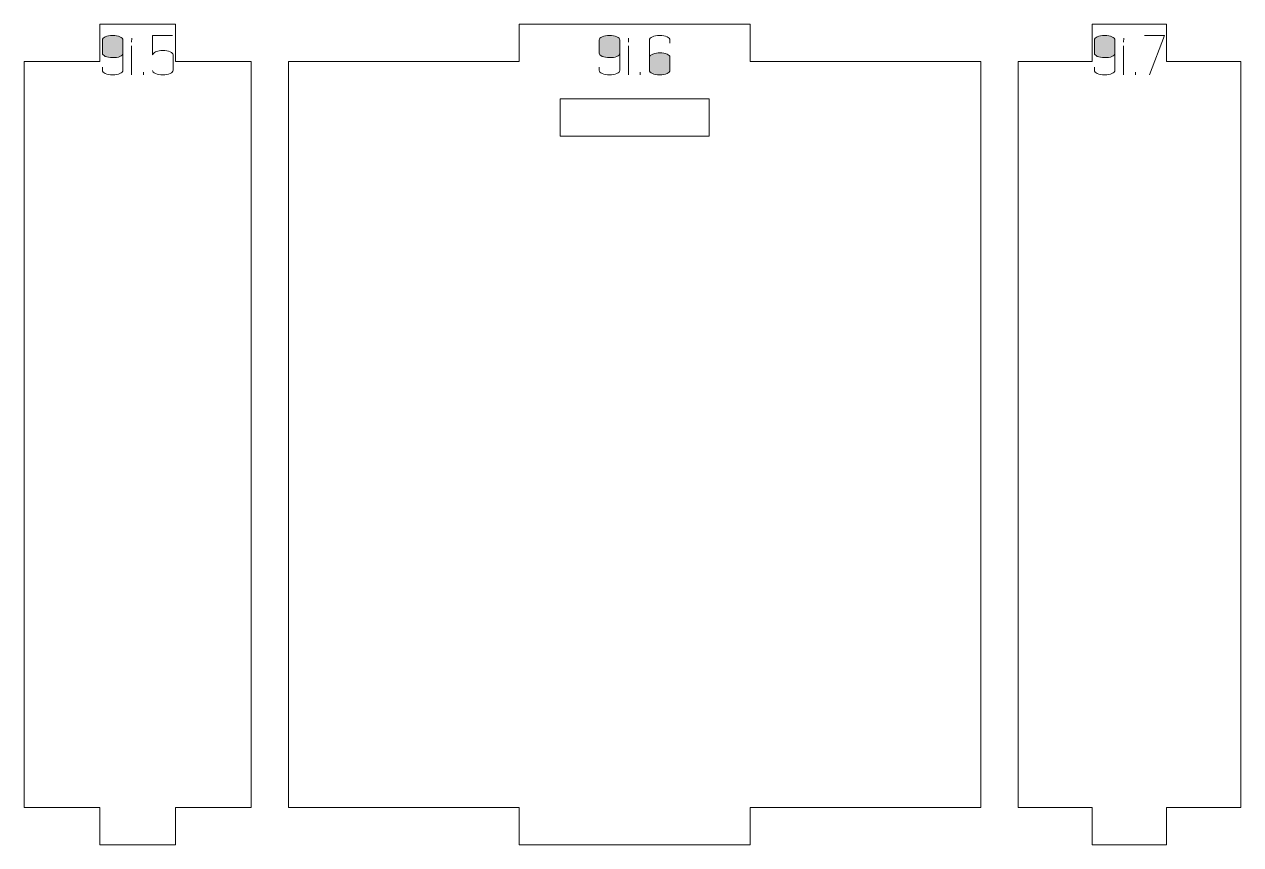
# Model space of a CAD drawing. Header units: centimetres. Extents: x -191 to 212, y -234 to 239.
# Drawn here: x 60.94 to 70.73, y -196.55 to -189.95 of the extents above; entities that cross this region are included whole.
import ezdxf

# ---------------------------------------------------------------- set-up
doc = ezdxf.new("R2010")
doc.units = ezdxf.units.CM
doc.header["$MEASUREMENT"] = 0
doc.layers.add('Capa 1', color=7, linetype='Continuous')

msp = doc.modelspace()

# ---------------------------------------------------------------- hatches: boundary and pattern name
at = {"layer": 'Capa 1', "true_color": 0x3e4095}
h = msp.add_hatch(color=175, dxfattribs=at)
edge = h.paths.add_edge_path()
edge.add_spline(control_points=[(61.57073, -190.18402), (61.57073, -190.1938), (61.5786, -190.20213), (61.59435, -190.20901), (61.61009, -190.21589), (61.62974, -190.21933), (61.65328, -190.21933), (61.67652, -190.21994), (61.69608, -190.21711), (61.71198, -190.21085), (61.72788, -190.20458), (61.73583, -190.19563), (61.73583, -190.18402), (61.73583, -190.18402), (61.73583, -190.0767), (61.73583, -190.0767), (61.73583, -190.06692), (61.72796, -190.05859), (61.71221, -190.05171), (61.69647, -190.04483), (61.67682, -190.04139), (61.65328, -190.04139), (61.62974, -190.04139), (61.61009, -190.04483), (61.59435, -190.05171), (61.5786, -190.05859), (61.57073, -190.06692), (61.57073, -190.0767), (61.57073, -190.0767), (61.57073, -190.18402), (61.57073, -190.18402)], knot_values=[0, 0, 0, 0, 0.1, 0.1, 0.1, 0.2, 0.2, 0.2, 0.3, 0.3, 0.3, 0.4, 0.4, 0.4, 0.5, 0.5, 0.5, 0.6, 0.6, 0.6, 0.7, 0.7, 0.7, 0.8, 0.8, 0.8, 0.9, 0.9, 0.9, 1, 1, 1, 1], degree=3, periodic=1)
h = msp.add_hatch(color=175, dxfattribs=at)
edge = h.paths.add_edge_path()
edge.add_spline(control_points=[(61.65328, -190.35783), (61.62974, -190.35783), (61.61009, -190.35439), (61.59435, -190.34751), (61.5786, -190.34063), (61.57073, -190.3323), (61.57073, -190.32252), (61.57073, -190.32252), (61.57073, -190.29729), (61.57073, -190.29729), (61.57073, -190.29729), (61.57073, -190.32252), (61.57073, -190.32252), (61.57073, -190.3323), (61.5786, -190.34063), (61.59435, -190.34751), (61.61009, -190.35439), (61.62974, -190.35783), (61.65328, -190.35783), (61.67682, -190.35783), (61.69647, -190.35439), (61.71221, -190.34751), (61.72796, -190.34063), (61.73583, -190.3323), (61.73583, -190.32252), (61.73583, -190.32252), (61.73583, -190.18402), (61.73583, -190.18402), (61.73583, -190.19563), (61.72788, -190.20458), (61.71198, -190.21085), (61.69608, -190.21711), (61.67652, -190.21994), (61.65328, -190.21933), (61.62974, -190.21933), (61.61009, -190.21589), (61.59435, -190.20901), (61.5786, -190.20213), (61.57073, -190.1938), (61.57073, -190.18402), (61.57073, -190.18402), (61.57073, -190.0767), (61.57073, -190.0767), (61.57073, -190.06692), (61.5786, -190.05859), (61.59435, -190.05171), (61.61009, -190.04483), (61.62974, -190.04139), (61.65328, -190.04139), (61.67682, -190.04139), (61.69647, -190.04483), (61.71221, -190.05171), (61.72796, -190.05859), (61.73583, -190.06692), (61.73583, -190.0767), (61.73583, -190.0767), (61.73583, -190.18402), (61.73583, -190.18402), (61.73583, -190.18402), (61.73583, -190.32252), (61.73583, -190.32252), (61.73583, -190.3323), (61.72796, -190.34063), (61.71221, -190.34751), (61.69647, -190.35439), (61.67682, -190.35783), (61.65328, -190.35783)], knot_values=[0, 0, 0, 0, 0.0454545, 0.0454545, 0.0454545, 0.0909091, 0.0909091, 0.0909091, 0.1363636, 0.1363636, 0.1363636, 0.1818182, 0.1818182, 0.1818182, 0.2272727, 0.2272727, 0.2272727, 0.2727273, 0.2727273, 0.2727273, 0.3181818, 0.3181818, 0.3181818, 0.3636364, 0.3636364, 0.3636364, 0.4090909, 0.4090909, 0.4090909, 0.4545455, 0.4545455, 0.4545455, 0.5, 0.5, 0.5, 0.5454545, 0.5454545, 0.5454545, 0.5909091, 0.5909091, 0.5909091, 0.6363636, 0.6363636, 0.6363636, 0.6818182, 0.6818182, 0.6818182, 0.7272727, 0.7272727, 0.7272727, 0.7727273, 0.7727273, 0.7727273, 0.8181818, 0.8181818, 0.8181818, 0.8636364, 0.8636364, 0.8636364, 0.9090909, 0.9090909, 0.9090909, 0.9545455, 0.9545455, 0.9545455, 1, 1, 1, 1], degree=3, periodic=1)
h = msp.add_hatch(color=175, dxfattribs=at)
edge = h.paths.add_edge_path()
edge.add_spline(control_points=[(61.80599, -190.09505), (61.80599, -190.09505), (61.80645, -190.06249), (61.80645, -190.06249), (61.80645, -190.06249), (61.80599, -190.09505), (61.80599, -190.09505)], knot_values=[0, 0, 0, 0, 0.5, 0.5, 0.5, 1, 1, 1, 1], degree=3, periodic=1)
h = msp.add_hatch(color=175, dxfattribs=at)
edge = h.paths.add_edge_path()
edge.add_spline(control_points=[(62.05686, -190.35783), (62.03332, -190.35783), (62.01367, -190.35439), (61.99793, -190.34751), (61.98218, -190.34063), (61.97431, -190.3323), (61.97431, -190.32252), (61.97431, -190.3323), (61.98218, -190.34063), (61.99793, -190.34751), (62.01367, -190.35439), (62.03332, -190.35783), (62.05686, -190.35783), (62.0804, -190.35783), (62.10005, -190.35439), (62.11579, -190.34751), (62.13154, -190.34063), (62.13941, -190.3323), (62.13941, -190.32252), (62.13941, -190.32252), (62.13941, -190.19686), (62.13941, -190.19686), (62.13941, -190.18707), (62.13154, -190.17874), (62.11579, -190.17186), (62.10005, -190.16498), (62.0804, -190.16154), (62.05686, -190.16154), (62.03546, -190.16338), (62.01895, -190.16583), (62.00733, -190.16888), (61.99571, -190.17194), (61.98471, -190.18127), (61.97431, -190.19686), (61.97431, -190.19686), (61.97431, -190.04139), (61.97431, -190.04139), (61.97431, -190.04139), (62.13391, -190.04139), (62.13391, -190.04139), (62.13391, -190.04139), (61.97431, -190.04139), (61.97431, -190.04139), (61.97431, -190.04139), (61.97431, -190.19686), (61.97431, -190.19686), (61.98471, -190.18127), (61.99571, -190.17194), (62.00733, -190.16888), (62.01895, -190.16583), (62.03546, -190.16338), (62.05686, -190.16154), (62.0804, -190.16154), (62.10005, -190.16498), (62.11579, -190.17186), (62.13154, -190.17874), (62.13941, -190.18707), (62.13941, -190.19686), (62.13941, -190.19686), (62.13941, -190.32252), (62.13941, -190.32252), (62.13941, -190.3323), (62.13154, -190.34063), (62.11579, -190.34751), (62.10005, -190.35439), (62.0804, -190.35783), (62.05686, -190.35783)], knot_values=[0, 0, 0, 0, 0.0454545, 0.0454545, 0.0454545, 0.0909091, 0.0909091, 0.0909091, 0.1363636, 0.1363636, 0.1363636, 0.1818182, 0.1818182, 0.1818182, 0.2272727, 0.2272727, 0.2272727, 0.2727273, 0.2727273, 0.2727273, 0.3181818, 0.3181818, 0.3181818, 0.3636364, 0.3636364, 0.3636364, 0.4090909, 0.4090909, 0.4090909, 0.4545455, 0.4545455, 0.4545455, 0.5, 0.5, 0.5, 0.5454545, 0.5454545, 0.5454545, 0.5909091, 0.5909091, 0.5909091, 0.6363636, 0.6363636, 0.6363636, 0.6818182, 0.6818182, 0.6818182, 0.7272727, 0.7272727, 0.7272727, 0.7727273, 0.7727273, 0.7727273, 0.8181818, 0.8181818, 0.8181818, 0.8636364, 0.8636364, 0.8636364, 0.9090909, 0.9090909, 0.9090909, 0.9545455, 0.9545455, 0.9545455, 1, 1, 1, 1], degree=3, periodic=1)
h = msp.add_hatch(color=175, dxfattribs=at)
edge = h.paths.add_edge_path()
edge.add_spline(control_points=[(65.56761, -190.18402), (65.56761, -190.1938), (65.57548, -190.20213), (65.59123, -190.20901), (65.60697, -190.21589), (65.62662, -190.21933), (65.65016, -190.21933), (65.6734, -190.21994), (65.69296, -190.21711), (65.70886, -190.21085), (65.72476, -190.20458), (65.73271, -190.19563), (65.73271, -190.18402), (65.73271, -190.18402), (65.73271, -190.0767), (65.73271, -190.0767), (65.73271, -190.06692), (65.72484, -190.05859), (65.70909, -190.05171), (65.69335, -190.04483), (65.6737, -190.04139), (65.65016, -190.04139), (65.62662, -190.04139), (65.60697, -190.04483), (65.59123, -190.05171), (65.57548, -190.05859), (65.56761, -190.06692), (65.56761, -190.0767), (65.56761, -190.0767), (65.56761, -190.18402), (65.56761, -190.18402)], knot_values=[0, 0, 0, 0, 0.1, 0.1, 0.1, 0.2, 0.2, 0.2, 0.3, 0.3, 0.3, 0.4, 0.4, 0.4, 0.5, 0.5, 0.5, 0.6, 0.6, 0.6, 0.7, 0.7, 0.7, 0.8, 0.8, 0.8, 0.9, 0.9, 0.9, 1, 1, 1, 1], degree=3, periodic=1)
h = msp.add_hatch(color=175, dxfattribs=at)
edge = h.paths.add_edge_path()
edge.add_spline(control_points=[(65.65016, -190.35783), (65.62662, -190.35783), (65.60697, -190.35439), (65.59123, -190.34751), (65.57548, -190.34063), (65.56761, -190.3323), (65.56761, -190.32252), (65.56761, -190.32252), (65.56761, -190.29729), (65.56761, -190.29729), (65.56761, -190.29729), (65.56761, -190.32252), (65.56761, -190.32252), (65.56761, -190.3323), (65.57548, -190.34063), (65.59123, -190.34751), (65.60697, -190.35439), (65.62662, -190.35783), (65.65016, -190.35783), (65.6737, -190.35783), (65.69335, -190.35439), (65.70909, -190.34751), (65.72484, -190.34063), (65.73271, -190.3323), (65.73271, -190.32252), (65.73271, -190.32252), (65.73271, -190.18402), (65.73271, -190.18402), (65.73271, -190.19563), (65.72476, -190.20458), (65.70886, -190.21085), (65.69296, -190.21711), (65.6734, -190.21994), (65.65016, -190.21933), (65.62662, -190.21933), (65.60697, -190.21589), (65.59123, -190.20901), (65.57548, -190.20213), (65.56761, -190.1938), (65.56761, -190.18402), (65.56761, -190.18402), (65.56761, -190.0767), (65.56761, -190.0767), (65.56761, -190.06692), (65.57548, -190.05859), (65.59123, -190.05171), (65.60697, -190.04483), (65.62662, -190.04139), (65.65016, -190.04139), (65.6737, -190.04139), (65.69335, -190.04483), (65.70909, -190.05171), (65.72484, -190.05859), (65.73271, -190.06692), (65.73271, -190.0767), (65.73271, -190.0767), (65.73271, -190.18402), (65.73271, -190.18402), (65.73271, -190.18402), (65.73271, -190.32252), (65.73271, -190.32252), (65.73271, -190.3323), (65.72484, -190.34063), (65.70909, -190.34751), (65.69335, -190.35439), (65.6737, -190.35783), (65.65016, -190.35783)], knot_values=[0, 0, 0, 0, 0.0454545, 0.0454545, 0.0454545, 0.0909091, 0.0909091, 0.0909091, 0.1363636, 0.1363636, 0.1363636, 0.1818182, 0.1818182, 0.1818182, 0.2272727, 0.2272727, 0.2272727, 0.2727273, 0.2727273, 0.2727273, 0.3181818, 0.3181818, 0.3181818, 0.3636364, 0.3636364, 0.3636364, 0.4090909, 0.4090909, 0.4090909, 0.4545455, 0.4545455, 0.4545455, 0.5, 0.5, 0.5, 0.5454545, 0.5454545, 0.5454545, 0.5909091, 0.5909091, 0.5909091, 0.6363636, 0.6363636, 0.6363636, 0.6818182, 0.6818182, 0.6818182, 0.7272727, 0.7272727, 0.7272727, 0.7727273, 0.7727273, 0.7727273, 0.8181818, 0.8181818, 0.8181818, 0.8636364, 0.8636364, 0.8636364, 0.9090909, 0.9090909, 0.9090909, 0.9545455, 0.9545455, 0.9545455, 1, 1, 1, 1], degree=3, periodic=1)
h = msp.add_hatch(color=175, dxfattribs=at)
edge = h.paths.add_edge_path()
edge.add_spline(control_points=[(65.80287, -190.09505), (65.80287, -190.09505), (65.80333, -190.06249), (65.80333, -190.06249), (65.80333, -190.06249), (65.80287, -190.09505), (65.80287, -190.09505)], knot_values=[0, 0, 0, 0, 0.5, 0.5, 0.5, 1, 1, 1, 1], degree=3, periodic=1)
h = msp.add_hatch(color=175, dxfattribs=at)
edge = h.paths.add_edge_path()
edge.add_spline(control_points=[(66.05374, -190.35783), (66.0302, -190.35783), (66.01055, -190.35439), (65.99481, -190.34751), (65.97906, -190.34063), (65.97119, -190.3323), (65.97119, -190.32252), (65.97119, -190.32252), (65.97119, -190.21566), (65.97119, -190.21566), (65.97119, -190.21566), (65.97119, -190.0767), (65.97119, -190.0767), (65.97119, -190.06692), (65.97906, -190.05859), (65.99481, -190.05171), (66.01055, -190.04483), (66.0302, -190.04139), (66.05374, -190.04139), (66.07728, -190.04139), (66.09693, -190.04483), (66.11267, -190.05171), (66.12842, -190.05859), (66.13629, -190.06692), (66.13629, -190.0767), (66.13629, -190.0767), (66.13629, -190.10238), (66.13629, -190.10238), (66.13629, -190.10238), (66.13629, -190.0767), (66.13629, -190.0767), (66.13629, -190.06692), (66.12842, -190.05859), (66.11267, -190.05171), (66.09693, -190.04483), (66.07728, -190.04139), (66.05374, -190.04139), (66.0302, -190.04139), (66.01055, -190.04483), (65.99481, -190.05171), (65.97906, -190.05859), (65.97119, -190.06692), (65.97119, -190.0767), (65.97119, -190.0767), (65.97119, -190.21566), (65.97119, -190.21566), (65.97119, -190.20649), (65.98074, -190.19831), (65.99985, -190.19113), (66.01896, -190.18394), (66.03692, -190.18035), (66.05374, -190.18035), (66.07728, -190.18035), (66.09693, -190.18379), (66.11267, -190.19067), (66.12842, -190.19755), (66.13629, -190.20588), (66.13629, -190.21566), (66.13629, -190.21566), (66.13629, -190.32252), (66.13629, -190.32252), (66.13629, -190.3323), (66.12842, -190.34063), (66.11267, -190.34751), (66.09693, -190.35439), (66.07728, -190.35783), (66.05374, -190.35783)], knot_values=[0, 0, 0, 0, 0.0454545, 0.0454545, 0.0454545, 0.0909091, 0.0909091, 0.0909091, 0.1363636, 0.1363636, 0.1363636, 0.1818182, 0.1818182, 0.1818182, 0.2272727, 0.2272727, 0.2272727, 0.2727273, 0.2727273, 0.2727273, 0.3181818, 0.3181818, 0.3181818, 0.3636364, 0.3636364, 0.3636364, 0.4090909, 0.4090909, 0.4090909, 0.4545455, 0.4545455, 0.4545455, 0.5, 0.5, 0.5, 0.5454545, 0.5454545, 0.5454545, 0.5909091, 0.5909091, 0.5909091, 0.6363636, 0.6363636, 0.6363636, 0.6818182, 0.6818182, 0.6818182, 0.7272727, 0.7272727, 0.7272727, 0.7727273, 0.7727273, 0.7727273, 0.8181818, 0.8181818, 0.8181818, 0.8636364, 0.8636364, 0.8636364, 0.9090909, 0.9090909, 0.9090909, 0.9545455, 0.9545455, 0.9545455, 1, 1, 1, 1], degree=3, periodic=1)
h = msp.add_hatch(color=175, dxfattribs=at)
edge = h.paths.add_edge_path()
edge.add_spline(control_points=[(69.55031, -190.18402), (69.55031, -190.1938), (69.55818, -190.20213), (69.57393, -190.20901), (69.58967, -190.21589), (69.60932, -190.21933), (69.63286, -190.21933), (69.6561, -190.21994), (69.67566, -190.21711), (69.69156, -190.21085), (69.70746, -190.20458), (69.71541, -190.19563), (69.71541, -190.18402), (69.71541, -190.18402), (69.71541, -190.0767), (69.71541, -190.0767), (69.71541, -190.06692), (69.70754, -190.05859), (69.69179, -190.05171), (69.67605, -190.04483), (69.6564, -190.04139), (69.63286, -190.04139), (69.60932, -190.04139), (69.58967, -190.04483), (69.57393, -190.05171), (69.55818, -190.05859), (69.55031, -190.06692), (69.55031, -190.0767), (69.55031, -190.0767), (69.55031, -190.18402), (69.55031, -190.18402)], knot_values=[0, 0, 0, 0, 0.1, 0.1, 0.1, 0.2, 0.2, 0.2, 0.3, 0.3, 0.3, 0.4, 0.4, 0.4, 0.5, 0.5, 0.5, 0.6, 0.6, 0.6, 0.7, 0.7, 0.7, 0.8, 0.8, 0.8, 0.9, 0.9, 0.9, 1, 1, 1, 1], degree=3, periodic=1)
h = msp.add_hatch(color=175, dxfattribs=at)
edge = h.paths.add_edge_path()
edge.add_spline(control_points=[(69.63286, -190.35783), (69.60932, -190.35783), (69.58967, -190.35439), (69.57393, -190.34751), (69.55818, -190.34063), (69.55031, -190.3323), (69.55031, -190.32252), (69.55031, -190.32252), (69.55031, -190.29729), (69.55031, -190.29729), (69.55031, -190.29729), (69.55031, -190.32252), (69.55031, -190.32252), (69.55031, -190.3323), (69.55818, -190.34063), (69.57393, -190.34751), (69.58967, -190.35439), (69.60932, -190.35783), (69.63286, -190.35783), (69.6564, -190.35783), (69.67605, -190.35439), (69.69179, -190.34751), (69.70754, -190.34063), (69.71541, -190.3323), (69.71541, -190.32252), (69.71541, -190.32252), (69.71541, -190.18402), (69.71541, -190.18402), (69.71541, -190.19563), (69.70746, -190.20458), (69.69156, -190.21085), (69.67566, -190.21711), (69.6561, -190.21994), (69.63286, -190.21933), (69.60932, -190.21933), (69.58967, -190.21589), (69.57393, -190.20901), (69.55818, -190.20213), (69.55031, -190.1938), (69.55031, -190.18402), (69.55031, -190.18402), (69.55031, -190.0767), (69.55031, -190.0767), (69.55031, -190.06692), (69.55818, -190.05859), (69.57393, -190.05171), (69.58967, -190.04483), (69.60932, -190.04139), (69.63286, -190.04139), (69.6564, -190.04139), (69.67605, -190.04483), (69.69179, -190.05171), (69.70754, -190.05859), (69.71541, -190.06692), (69.71541, -190.0767), (69.71541, -190.0767), (69.71541, -190.18402), (69.71541, -190.18402), (69.71541, -190.18402), (69.71541, -190.32252), (69.71541, -190.32252), (69.71541, -190.3323), (69.70754, -190.34063), (69.69179, -190.34751), (69.67605, -190.35439), (69.6564, -190.35783), (69.63286, -190.35783)], knot_values=[0, 0, 0, 0, 0.0454545, 0.0454545, 0.0454545, 0.0909091, 0.0909091, 0.0909091, 0.1363636, 0.1363636, 0.1363636, 0.1818182, 0.1818182, 0.1818182, 0.2272727, 0.2272727, 0.2272727, 0.2727273, 0.2727273, 0.2727273, 0.3181818, 0.3181818, 0.3181818, 0.3636364, 0.3636364, 0.3636364, 0.4090909, 0.4090909, 0.4090909, 0.4545455, 0.4545455, 0.4545455, 0.5, 0.5, 0.5, 0.5454545, 0.5454545, 0.5454545, 0.5909091, 0.5909091, 0.5909091, 0.6363636, 0.6363636, 0.6363636, 0.6818182, 0.6818182, 0.6818182, 0.7272727, 0.7272727, 0.7272727, 0.7727273, 0.7727273, 0.7727273, 0.8181818, 0.8181818, 0.8181818, 0.8636364, 0.8636364, 0.8636364, 0.9090909, 0.9090909, 0.9090909, 0.9545455, 0.9545455, 0.9545455, 1, 1, 1, 1], degree=3, periodic=1)
h = msp.add_hatch(color=175, dxfattribs=at)
edge = h.paths.add_edge_path()
edge.add_spline(control_points=[(69.78557, -190.09505), (69.78557, -190.09505), (69.78603, -190.06249), (69.78603, -190.06249), (69.78603, -190.06249), (69.78557, -190.09505), (69.78557, -190.09505)], knot_values=[0, 0, 0, 0, 0.5, 0.5, 0.5, 1, 1, 1, 1], degree=3, periodic=1)
h = msp.add_hatch(color=175, dxfattribs=at)
edge = h.paths.add_edge_path()
edge.add_spline(control_points=[(69.99241, -190.35783), (69.99241, -190.35783), (70.11349, -190.04139), (70.11349, -190.04139), (70.11349, -190.04139), (69.95389, -190.04139), (69.95389, -190.04139), (69.95389, -190.04139), (70.11349, -190.04139), (70.11349, -190.04139), (70.11349, -190.04139), (69.99241, -190.35783), (69.99241, -190.35783)], knot_values=[0, 0, 0, 0, 0.25, 0.25, 0.25, 0.5, 0.5, 0.5, 0.75, 0.75, 0.75, 1, 1, 1, 1], degree=3, periodic=1)
h = msp.add_hatch(color=175, dxfattribs=at)
edge = h.paths.add_edge_path()
edge.add_spline(control_points=[(61.80599, -190.35783), (61.80599, -190.35783), (61.80599, -190.12394), (61.80599, -190.12394), (61.80599, -190.12394), (61.80599, -190.35783), (61.80599, -190.35783)], knot_values=[0, 0, 0, 0, 0.5, 0.5, 0.5, 1, 1, 1, 1], degree=3, periodic=1)
h = msp.add_hatch(color=175, dxfattribs=at)
edge = h.paths.add_edge_path()
edge.add_spline(control_points=[(65.80287, -190.35783), (65.80287, -190.35783), (65.80287, -190.12394), (65.80287, -190.12394), (65.80287, -190.12394), (65.80287, -190.35783), (65.80287, -190.35783)], knot_values=[0, 0, 0, 0, 0.5, 0.5, 0.5, 1, 1, 1, 1], degree=3, periodic=1)
h = msp.add_hatch(color=175, dxfattribs=at)
edge = h.paths.add_edge_path()
edge.add_spline(control_points=[(65.97119, -190.32252), (65.97119, -190.3323), (65.97906, -190.34063), (65.99481, -190.34751), (66.01055, -190.35439), (66.0302, -190.35783), (66.05374, -190.35783), (66.07728, -190.35783), (66.09693, -190.35439), (66.11267, -190.34751), (66.12842, -190.34063), (66.13629, -190.3323), (66.13629, -190.32252), (66.13629, -190.32252), (66.13629, -190.21566), (66.13629, -190.21566), (66.13629, -190.20588), (66.12842, -190.19755), (66.11267, -190.19067), (66.09693, -190.18379), (66.07728, -190.18035), (66.05374, -190.18035), (66.03692, -190.18035), (66.01896, -190.18394), (65.99985, -190.19113), (65.98074, -190.19831), (65.97119, -190.20649), (65.97119, -190.21566), (65.97119, -190.21566), (65.97119, -190.32252), (65.97119, -190.32252)], knot_values=[0, 0, 0, 0, 0.1, 0.1, 0.1, 0.2, 0.2, 0.2, 0.3, 0.3, 0.3, 0.4, 0.4, 0.4, 0.5, 0.5, 0.5, 0.6, 0.6, 0.6, 0.7, 0.7, 0.7, 0.8, 0.8, 0.8, 0.9, 0.9, 0.9, 1, 1, 1, 1], degree=3, periodic=1)
h = msp.add_hatch(color=175, dxfattribs=at)
edge = h.paths.add_edge_path()
edge.add_spline(control_points=[(69.78557, -190.35783), (69.78557, -190.35783), (69.78557, -190.12394), (69.78557, -190.12394), (69.78557, -190.12394), (69.78557, -190.35783), (69.78557, -190.35783)], knot_values=[0, 0, 0, 0, 0.5, 0.5, 0.5, 1, 1, 1, 1], degree=3, periodic=1)
h = msp.add_hatch(color=175, dxfattribs=at)
edge = h.paths.add_edge_path()
edge.add_spline(control_points=[(61.90093, -190.35783), (61.90093, -190.35783), (61.90093, -190.33536), (61.90093, -190.33536), (61.90093, -190.33536), (61.90093, -190.35783), (61.90093, -190.35783)], knot_values=[0, 0, 0, 0, 0.5, 0.5, 0.5, 1, 1, 1, 1], degree=3, periodic=1)
h = msp.add_hatch(color=175, dxfattribs=at)
edge = h.paths.add_edge_path()
edge.add_spline(control_points=[(65.89781, -190.35783), (65.89781, -190.35783), (65.89781, -190.33536), (65.89781, -190.33536), (65.89781, -190.33536), (65.89781, -190.35783), (65.89781, -190.35783)], knot_values=[0, 0, 0, 0, 0.5, 0.5, 0.5, 1, 1, 1, 1], degree=3, periodic=1)
h = msp.add_hatch(color=175, dxfattribs=at)
edge = h.paths.add_edge_path()
edge.add_spline(control_points=[(69.88051, -190.35783), (69.88051, -190.35783), (69.88051, -190.33536), (69.88051, -190.33536), (69.88051, -190.33536), (69.88051, -190.35783), (69.88051, -190.35783)], knot_values=[0, 0, 0, 0, 0.5, 0.5, 0.5, 1, 1, 1, 1], degree=3, periodic=1)

# ---------------------------------------------------------------- linework, layer by layer
at = {"layer": 'Capa 1', "color": 240, "lineweight": 20}
for points, knots in [([(60.943, -190.25143), (60.943, -190.25143), (60.943, -196.25143), (60.943, -196.25143), (60.943, -196.25143), (61.55104, -196.25143), (61.55104, -196.25143), (61.55104, -196.25143), (61.55104, -196.55143), (61.55104, -196.55143), (61.55104, -196.55143), (62.15909, -196.55143), (62.15909, -196.55143), (62.15909, -196.55143), (62.15909, -196.25143), (62.15909, -196.25143), (62.15909, -196.25143), (62.76714, -196.25143), (62.76714, -196.25143), (62.76714, -196.25143), (62.76714, -190.25143), (62.76714, -190.25143), (62.76714, -190.25143), (62.15909, -190.25143), (62.15909, -190.25143), (62.15909, -190.25143), (62.15909, -189.95143), (62.15909, -189.95143), (62.15909, -189.95143), (61.55104, -189.95143), (61.55104, -189.95143), (61.55104, -189.95143), (61.55104, -190.25143), (61.55104, -190.25143), (61.55104, -190.25143), (60.943, -190.25143), (60.943, -190.25143)], [0, 0, 0, 0, 0.0833333, 0.0833333, 0.0833333, 0.1666667, 0.1666667, 0.1666667, 0.25, 0.25, 0.25, 0.3333333, 0.3333333, 0.3333333, 0.4166667, 0.4166667, 0.4166667, 0.5, 0.5, 0.5, 0.5833333, 0.5833333, 0.5833333, 0.6666667, 0.6666667, 0.6666667, 0.75, 0.75, 0.75, 0.8333333, 0.8333333, 0.8333333, 0.9166667, 0.9166667, 0.9166667, 1, 1, 1, 1]), ([(63.06714, -190.25143), (63.06714, -190.25143), (63.06714, -196.25143), (63.06714, -196.25143), (63.06714, -196.25143), (64.92368, -196.25143), (64.92368, -196.25143), (64.92368, -196.25143), (64.92368, -196.55143), (64.92368, -196.55143), (64.92368, -196.55143), (66.78022, -196.55143), (66.78022, -196.55143), (66.78022, -196.55143), (66.78022, -196.25143), (66.78022, -196.25143), (66.78022, -196.25143), (68.63677, -196.25143), (68.63677, -196.25143), (68.63677, -196.25143), (68.63677, -190.25143), (68.63677, -190.25143), (68.63677, -190.25143), (66.78022, -190.25143), (66.78022, -190.25143), (66.78022, -190.25143), (66.78022, -189.95143), (66.78022, -189.95143), (66.78022, -189.95143), (64.92368, -189.95143), (64.92368, -189.95143), (64.92368, -189.95143), (64.92368, -190.25143), (64.92368, -190.25143), (64.92368, -190.25143), (63.06714, -190.25143), (63.06714, -190.25143)], [0, 0, 0, 0, 0.0833333, 0.0833333, 0.0833333, 0.1666667, 0.1666667, 0.1666667, 0.25, 0.25, 0.25, 0.3333333, 0.3333333, 0.3333333, 0.4166667, 0.4166667, 0.4166667, 0.5, 0.5, 0.5, 0.5833333, 0.5833333, 0.5833333, 0.6666667, 0.6666667, 0.6666667, 0.75, 0.75, 0.75, 0.8333333, 0.8333333, 0.8333333, 0.9166667, 0.9166667, 0.9166667, 1, 1, 1, 1]), ([(68.93677, -190.25143), (68.93677, -190.25143), (68.93677, -196.25143), (68.93677, -196.25143), (68.93677, -196.25143), (69.53352, -196.25143), (69.53352, -196.25143), (69.53352, -196.25143), (69.53352, -196.55143), (69.53352, -196.55143), (69.53352, -196.55143), (70.13028, -196.55143), (70.13028, -196.55143), (70.13028, -196.55143), (70.13028, -196.25143), (70.13028, -196.25143), (70.13028, -196.25143), (70.72703, -196.25143), (70.72703, -196.25143), (70.72703, -196.25143), (70.72703, -190.25143), (70.72703, -190.25143), (70.72703, -190.25143), (70.13028, -190.25143), (70.13028, -190.25143), (70.13028, -190.25143), (70.13028, -189.95143), (70.13028, -189.95143), (70.13028, -189.95143), (69.53352, -189.95143), (69.53352, -189.95143), (69.53352, -189.95143), (69.53352, -190.25143), (69.53352, -190.25143), (69.53352, -190.25143), (68.93677, -190.25143), (68.93677, -190.25143)], [0, 0, 0, 0, 0.0833333, 0.0833333, 0.0833333, 0.1666667, 0.1666667, 0.1666667, 0.25, 0.25, 0.25, 0.3333333, 0.3333333, 0.3333333, 0.4166667, 0.4166667, 0.4166667, 0.5, 0.5, 0.5, 0.5833333, 0.5833333, 0.5833333, 0.6666667, 0.6666667, 0.6666667, 0.75, 0.75, 0.75, 0.8333333, 0.8333333, 0.8333333, 0.9166667, 0.9166667, 0.9166667, 1, 1, 1, 1]), ([(65.25195, -190.85152), (65.25195, -190.85152), (66.45195, -190.85152), (66.45195, -190.85152), (66.45195, -190.85152), (66.45195, -190.55152), (66.45195, -190.55152), (66.45195, -190.55152), (65.25195, -190.55152), (65.25195, -190.55152), (65.25195, -190.55152), (65.25195, -190.85152), (65.25195, -190.85152)], [0, 0, 0, 0, 0.25, 0.25, 0.25, 0.5, 0.5, 0.5, 0.75, 0.75, 0.75, 1, 1, 1, 1])]:
    msp.add_open_spline(points, degree=3, knots=knots, dxfattribs=at)
at = {"layer": 'Capa 1', "color": 114, "lineweight": 9}
for points, knots in [([(61.57073, -190.18402), (61.57073, -190.1938), (61.5786, -190.20213), (61.59435, -190.20901), (61.61009, -190.21589), (61.62974, -190.21933), (61.65328, -190.21933), (61.67652, -190.21994), (61.69608, -190.21711), (61.71198, -190.21085), (61.72788, -190.20458), (61.73583, -190.19563), (61.73583, -190.18402), (61.73583, -190.18402), (61.73583, -190.0767), (61.73583, -190.0767), (61.73583, -190.06692), (61.72796, -190.05859), (61.71221, -190.05171), (61.69647, -190.04483), (61.67682, -190.04139), (61.65328, -190.04139), (61.62974, -190.04139), (61.61009, -190.04483), (61.59435, -190.05171), (61.5786, -190.05859), (61.57073, -190.06692), (61.57073, -190.0767), (61.57073, -190.0767), (61.57073, -190.18402), (61.57073, -190.18402)], [0, 0, 0, 0, 0.1, 0.1, 0.1, 0.2, 0.2, 0.2, 0.3, 0.3, 0.3, 0.4, 0.4, 0.4, 0.5, 0.5, 0.5, 0.6, 0.6, 0.6, 0.7, 0.7, 0.7, 0.8, 0.8, 0.8, 0.9, 0.9, 0.9, 1, 1, 1, 1]), ([(61.65328, -190.35783), (61.62974, -190.35783), (61.61009, -190.35439), (61.59435, -190.34751), (61.5786, -190.34063), (61.57073, -190.3323), (61.57073, -190.32252), (61.57073, -190.32252), (61.57073, -190.29729), (61.57073, -190.29729), (61.57073, -190.29729), (61.57073, -190.32252), (61.57073, -190.32252), (61.57073, -190.3323), (61.5786, -190.34063), (61.59435, -190.34751), (61.61009, -190.35439), (61.62974, -190.35783), (61.65328, -190.35783), (61.67682, -190.35783), (61.69647, -190.35439), (61.71221, -190.34751), (61.72796, -190.34063), (61.73583, -190.3323), (61.73583, -190.32252), (61.73583, -190.32252), (61.73583, -190.18402), (61.73583, -190.18402), (61.73583, -190.19563), (61.72788, -190.20458), (61.71198, -190.21085), (61.69608, -190.21711), (61.67652, -190.21994), (61.65328, -190.21933), (61.62974, -190.21933), (61.61009, -190.21589), (61.59435, -190.20901), (61.5786, -190.20213), (61.57073, -190.1938), (61.57073, -190.18402), (61.57073, -190.18402), (61.57073, -190.0767), (61.57073, -190.0767), (61.57073, -190.06692), (61.5786, -190.05859), (61.59435, -190.05171), (61.61009, -190.04483), (61.62974, -190.04139), (61.65328, -190.04139), (61.67682, -190.04139), (61.69647, -190.04483), (61.71221, -190.05171), (61.72796, -190.05859), (61.73583, -190.06692), (61.73583, -190.0767), (61.73583, -190.0767), (61.73583, -190.18402), (61.73583, -190.18402), (61.73583, -190.18402), (61.73583, -190.32252), (61.73583, -190.32252), (61.73583, -190.3323), (61.72796, -190.34063), (61.71221, -190.34751), (61.69647, -190.35439), (61.67682, -190.35783), (61.65328, -190.35783)], [0, 0, 0, 0, 0.0454545, 0.0454545, 0.0454545, 0.0909091, 0.0909091, 0.0909091, 0.1363636, 0.1363636, 0.1363636, 0.1818182, 0.1818182, 0.1818182, 0.2272727, 0.2272727, 0.2272727, 0.2727273, 0.2727273, 0.2727273, 0.3181818, 0.3181818, 0.3181818, 0.3636364, 0.3636364, 0.3636364, 0.4090909, 0.4090909, 0.4090909, 0.4545455, 0.4545455, 0.4545455, 0.5, 0.5, 0.5, 0.5454545, 0.5454545, 0.5454545, 0.5909091, 0.5909091, 0.5909091, 0.6363636, 0.6363636, 0.6363636, 0.6818182, 0.6818182, 0.6818182, 0.7272727, 0.7272727, 0.7272727, 0.7727273, 0.7727273, 0.7727273, 0.8181818, 0.8181818, 0.8181818, 0.8636364, 0.8636364, 0.8636364, 0.9090909, 0.9090909, 0.9090909, 0.9545455, 0.9545455, 0.9545455, 1, 1, 1, 1]), ([(61.80599, -190.09505), (61.80599, -190.09505), (61.80645, -190.06249), (61.80645, -190.06249), (61.80645, -190.06249), (61.80599, -190.09505), (61.80599, -190.09505)], [0, 0, 0, 0, 0.5, 0.5, 0.5, 1, 1, 1, 1]), ([(62.05686, -190.35783), (62.03332, -190.35783), (62.01367, -190.35439), (61.99793, -190.34751), (61.98218, -190.34063), (61.97431, -190.3323), (61.97431, -190.32252), (61.97431, -190.3323), (61.98218, -190.34063), (61.99793, -190.34751), (62.01367, -190.35439), (62.03332, -190.35783), (62.05686, -190.35783), (62.0804, -190.35783), (62.10005, -190.35439), (62.11579, -190.34751), (62.13154, -190.34063), (62.13941, -190.3323), (62.13941, -190.32252), (62.13941, -190.32252), (62.13941, -190.19686), (62.13941, -190.19686), (62.13941, -190.18707), (62.13154, -190.17874), (62.11579, -190.17186), (62.10005, -190.16498), (62.0804, -190.16154), (62.05686, -190.16154), (62.03546, -190.16338), (62.01895, -190.16583), (62.00733, -190.16888), (61.99571, -190.17194), (61.98471, -190.18127), (61.97431, -190.19686), (61.97431, -190.19686), (61.97431, -190.04139), (61.97431, -190.04139), (61.97431, -190.04139), (62.13391, -190.04139), (62.13391, -190.04139), (62.13391, -190.04139), (61.97431, -190.04139), (61.97431, -190.04139), (61.97431, -190.04139), (61.97431, -190.19686), (61.97431, -190.19686), (61.98471, -190.18127), (61.99571, -190.17194), (62.00733, -190.16888), (62.01895, -190.16583), (62.03546, -190.16338), (62.05686, -190.16154), (62.0804, -190.16154), (62.10005, -190.16498), (62.11579, -190.17186), (62.13154, -190.17874), (62.13941, -190.18707), (62.13941, -190.19686), (62.13941, -190.19686), (62.13941, -190.32252), (62.13941, -190.32252), (62.13941, -190.3323), (62.13154, -190.34063), (62.11579, -190.34751), (62.10005, -190.35439), (62.0804, -190.35783), (62.05686, -190.35783)], [0, 0, 0, 0, 0.0454545, 0.0454545, 0.0454545, 0.0909091, 0.0909091, 0.0909091, 0.1363636, 0.1363636, 0.1363636, 0.1818182, 0.1818182, 0.1818182, 0.2272727, 0.2272727, 0.2272727, 0.2727273, 0.2727273, 0.2727273, 0.3181818, 0.3181818, 0.3181818, 0.3636364, 0.3636364, 0.3636364, 0.4090909, 0.4090909, 0.4090909, 0.4545455, 0.4545455, 0.4545455, 0.5, 0.5, 0.5, 0.5454545, 0.5454545, 0.5454545, 0.5909091, 0.5909091, 0.5909091, 0.6363636, 0.6363636, 0.6363636, 0.6818182, 0.6818182, 0.6818182, 0.7272727, 0.7272727, 0.7272727, 0.7727273, 0.7727273, 0.7727273, 0.8181818, 0.8181818, 0.8181818, 0.8636364, 0.8636364, 0.8636364, 0.9090909, 0.9090909, 0.9090909, 0.9545455, 0.9545455, 0.9545455, 1, 1, 1, 1]), ([(65.56761, -190.18402), (65.56761, -190.1938), (65.57548, -190.20213), (65.59123, -190.20901), (65.60697, -190.21589), (65.62662, -190.21933), (65.65016, -190.21933), (65.6734, -190.21994), (65.69296, -190.21711), (65.70886, -190.21085), (65.72476, -190.20458), (65.73271, -190.19563), (65.73271, -190.18402), (65.73271, -190.18402), (65.73271, -190.0767), (65.73271, -190.0767), (65.73271, -190.06692), (65.72484, -190.05859), (65.70909, -190.05171), (65.69335, -190.04483), (65.6737, -190.04139), (65.65016, -190.04139), (65.62662, -190.04139), (65.60697, -190.04483), (65.59123, -190.05171), (65.57548, -190.05859), (65.56761, -190.06692), (65.56761, -190.0767), (65.56761, -190.0767), (65.56761, -190.18402), (65.56761, -190.18402)], [0, 0, 0, 0, 0.1, 0.1, 0.1, 0.2, 0.2, 0.2, 0.3, 0.3, 0.3, 0.4, 0.4, 0.4, 0.5, 0.5, 0.5, 0.6, 0.6, 0.6, 0.7, 0.7, 0.7, 0.8, 0.8, 0.8, 0.9, 0.9, 0.9, 1, 1, 1, 1]), ([(65.65016, -190.35783), (65.62662, -190.35783), (65.60697, -190.35439), (65.59123, -190.34751), (65.57548, -190.34063), (65.56761, -190.3323), (65.56761, -190.32252), (65.56761, -190.32252), (65.56761, -190.29729), (65.56761, -190.29729), (65.56761, -190.29729), (65.56761, -190.32252), (65.56761, -190.32252), (65.56761, -190.3323), (65.57548, -190.34063), (65.59123, -190.34751), (65.60697, -190.35439), (65.62662, -190.35783), (65.65016, -190.35783), (65.6737, -190.35783), (65.69335, -190.35439), (65.70909, -190.34751), (65.72484, -190.34063), (65.73271, -190.3323), (65.73271, -190.32252), (65.73271, -190.32252), (65.73271, -190.18402), (65.73271, -190.18402), (65.73271, -190.19563), (65.72476, -190.20458), (65.70886, -190.21085), (65.69296, -190.21711), (65.6734, -190.21994), (65.65016, -190.21933), (65.62662, -190.21933), (65.60697, -190.21589), (65.59123, -190.20901), (65.57548, -190.20213), (65.56761, -190.1938), (65.56761, -190.18402), (65.56761, -190.18402), (65.56761, -190.0767), (65.56761, -190.0767), (65.56761, -190.06692), (65.57548, -190.05859), (65.59123, -190.05171), (65.60697, -190.04483), (65.62662, -190.04139), (65.65016, -190.04139), (65.6737, -190.04139), (65.69335, -190.04483), (65.70909, -190.05171), (65.72484, -190.05859), (65.73271, -190.06692), (65.73271, -190.0767), (65.73271, -190.0767), (65.73271, -190.18402), (65.73271, -190.18402), (65.73271, -190.18402), (65.73271, -190.32252), (65.73271, -190.32252), (65.73271, -190.3323), (65.72484, -190.34063), (65.70909, -190.34751), (65.69335, -190.35439), (65.6737, -190.35783), (65.65016, -190.35783)], [0, 0, 0, 0, 0.0454545, 0.0454545, 0.0454545, 0.0909091, 0.0909091, 0.0909091, 0.1363636, 0.1363636, 0.1363636, 0.1818182, 0.1818182, 0.1818182, 0.2272727, 0.2272727, 0.2272727, 0.2727273, 0.2727273, 0.2727273, 0.3181818, 0.3181818, 0.3181818, 0.3636364, 0.3636364, 0.3636364, 0.4090909, 0.4090909, 0.4090909, 0.4545455, 0.4545455, 0.4545455, 0.5, 0.5, 0.5, 0.5454545, 0.5454545, 0.5454545, 0.5909091, 0.5909091, 0.5909091, 0.6363636, 0.6363636, 0.6363636, 0.6818182, 0.6818182, 0.6818182, 0.7272727, 0.7272727, 0.7272727, 0.7727273, 0.7727273, 0.7727273, 0.8181818, 0.8181818, 0.8181818, 0.8636364, 0.8636364, 0.8636364, 0.9090909, 0.9090909, 0.9090909, 0.9545455, 0.9545455, 0.9545455, 1, 1, 1, 1]), ([(65.80287, -190.09505), (65.80287, -190.09505), (65.80333, -190.06249), (65.80333, -190.06249), (65.80333, -190.06249), (65.80287, -190.09505), (65.80287, -190.09505)], [0, 0, 0, 0, 0.5, 0.5, 0.5, 1, 1, 1, 1]), ([(66.05374, -190.35783), (66.0302, -190.35783), (66.01055, -190.35439), (65.99481, -190.34751), (65.97906, -190.34063), (65.97119, -190.3323), (65.97119, -190.32252), (65.97119, -190.32252), (65.97119, -190.21566), (65.97119, -190.21566), (65.97119, -190.21566), (65.97119, -190.0767), (65.97119, -190.0767), (65.97119, -190.06692), (65.97906, -190.05859), (65.99481, -190.05171), (66.01055, -190.04483), (66.0302, -190.04139), (66.05374, -190.04139), (66.07728, -190.04139), (66.09693, -190.04483), (66.11267, -190.05171), (66.12842, -190.05859), (66.13629, -190.06692), (66.13629, -190.0767), (66.13629, -190.0767), (66.13629, -190.10238), (66.13629, -190.10238), (66.13629, -190.10238), (66.13629, -190.0767), (66.13629, -190.0767), (66.13629, -190.06692), (66.12842, -190.05859), (66.11267, -190.05171), (66.09693, -190.04483), (66.07728, -190.04139), (66.05374, -190.04139), (66.0302, -190.04139), (66.01055, -190.04483), (65.99481, -190.05171), (65.97906, -190.05859), (65.97119, -190.06692), (65.97119, -190.0767), (65.97119, -190.0767), (65.97119, -190.21566), (65.97119, -190.21566), (65.97119, -190.20649), (65.98074, -190.19831), (65.99985, -190.19113), (66.01896, -190.18394), (66.03692, -190.18035), (66.05374, -190.18035), (66.07728, -190.18035), (66.09693, -190.18379), (66.11267, -190.19067), (66.12842, -190.19755), (66.13629, -190.20588), (66.13629, -190.21566), (66.13629, -190.21566), (66.13629, -190.32252), (66.13629, -190.32252), (66.13629, -190.3323), (66.12842, -190.34063), (66.11267, -190.34751), (66.09693, -190.35439), (66.07728, -190.35783), (66.05374, -190.35783)], [0, 0, 0, 0, 0.0454545, 0.0454545, 0.0454545, 0.0909091, 0.0909091, 0.0909091, 0.1363636, 0.1363636, 0.1363636, 0.1818182, 0.1818182, 0.1818182, 0.2272727, 0.2272727, 0.2272727, 0.2727273, 0.2727273, 0.2727273, 0.3181818, 0.3181818, 0.3181818, 0.3636364, 0.3636364, 0.3636364, 0.4090909, 0.4090909, 0.4090909, 0.4545455, 0.4545455, 0.4545455, 0.5, 0.5, 0.5, 0.5454545, 0.5454545, 0.5454545, 0.5909091, 0.5909091, 0.5909091, 0.6363636, 0.6363636, 0.6363636, 0.6818182, 0.6818182, 0.6818182, 0.7272727, 0.7272727, 0.7272727, 0.7727273, 0.7727273, 0.7727273, 0.8181818, 0.8181818, 0.8181818, 0.8636364, 0.8636364, 0.8636364, 0.9090909, 0.9090909, 0.9090909, 0.9545455, 0.9545455, 0.9545455, 1, 1, 1, 1]), ([(69.55031, -190.18402), (69.55031, -190.1938), (69.55818, -190.20213), (69.57393, -190.20901), (69.58967, -190.21589), (69.60932, -190.21933), (69.63286, -190.21933), (69.6561, -190.21994), (69.67566, -190.21711), (69.69156, -190.21085), (69.70746, -190.20458), (69.71541, -190.19563), (69.71541, -190.18402), (69.71541, -190.18402), (69.71541, -190.0767), (69.71541, -190.0767), (69.71541, -190.06692), (69.70754, -190.05859), (69.69179, -190.05171), (69.67605, -190.04483), (69.6564, -190.04139), (69.63286, -190.04139), (69.60932, -190.04139), (69.58967, -190.04483), (69.57393, -190.05171), (69.55818, -190.05859), (69.55031, -190.06692), (69.55031, -190.0767), (69.55031, -190.0767), (69.55031, -190.18402), (69.55031, -190.18402)], [0, 0, 0, 0, 0.1, 0.1, 0.1, 0.2, 0.2, 0.2, 0.3, 0.3, 0.3, 0.4, 0.4, 0.4, 0.5, 0.5, 0.5, 0.6, 0.6, 0.6, 0.7, 0.7, 0.7, 0.8, 0.8, 0.8, 0.9, 0.9, 0.9, 1, 1, 1, 1]), ([(69.63286, -190.35783), (69.60932, -190.35783), (69.58967, -190.35439), (69.57393, -190.34751), (69.55818, -190.34063), (69.55031, -190.3323), (69.55031, -190.32252), (69.55031, -190.32252), (69.55031, -190.29729), (69.55031, -190.29729), (69.55031, -190.29729), (69.55031, -190.32252), (69.55031, -190.32252), (69.55031, -190.3323), (69.55818, -190.34063), (69.57393, -190.34751), (69.58967, -190.35439), (69.60932, -190.35783), (69.63286, -190.35783), (69.6564, -190.35783), (69.67605, -190.35439), (69.69179, -190.34751), (69.70754, -190.34063), (69.71541, -190.3323), (69.71541, -190.32252), (69.71541, -190.32252), (69.71541, -190.18402), (69.71541, -190.18402), (69.71541, -190.19563), (69.70746, -190.20458), (69.69156, -190.21085), (69.67566, -190.21711), (69.6561, -190.21994), (69.63286, -190.21933), (69.60932, -190.21933), (69.58967, -190.21589), (69.57393, -190.20901), (69.55818, -190.20213), (69.55031, -190.1938), (69.55031, -190.18402), (69.55031, -190.18402), (69.55031, -190.0767), (69.55031, -190.0767), (69.55031, -190.06692), (69.55818, -190.05859), (69.57393, -190.05171), (69.58967, -190.04483), (69.60932, -190.04139), (69.63286, -190.04139), (69.6564, -190.04139), (69.67605, -190.04483), (69.69179, -190.05171), (69.70754, -190.05859), (69.71541, -190.06692), (69.71541, -190.0767), (69.71541, -190.0767), (69.71541, -190.18402), (69.71541, -190.18402), (69.71541, -190.18402), (69.71541, -190.32252), (69.71541, -190.32252), (69.71541, -190.3323), (69.70754, -190.34063), (69.69179, -190.34751), (69.67605, -190.35439), (69.6564, -190.35783), (69.63286, -190.35783)], [0, 0, 0, 0, 0.0454545, 0.0454545, 0.0454545, 0.0909091, 0.0909091, 0.0909091, 0.1363636, 0.1363636, 0.1363636, 0.1818182, 0.1818182, 0.1818182, 0.2272727, 0.2272727, 0.2272727, 0.2727273, 0.2727273, 0.2727273, 0.3181818, 0.3181818, 0.3181818, 0.3636364, 0.3636364, 0.3636364, 0.4090909, 0.4090909, 0.4090909, 0.4545455, 0.4545455, 0.4545455, 0.5, 0.5, 0.5, 0.5454545, 0.5454545, 0.5454545, 0.5909091, 0.5909091, 0.5909091, 0.6363636, 0.6363636, 0.6363636, 0.6818182, 0.6818182, 0.6818182, 0.7272727, 0.7272727, 0.7272727, 0.7727273, 0.7727273, 0.7727273, 0.8181818, 0.8181818, 0.8181818, 0.8636364, 0.8636364, 0.8636364, 0.9090909, 0.9090909, 0.9090909, 0.9545455, 0.9545455, 0.9545455, 1, 1, 1, 1]), ([(69.78557, -190.09505), (69.78557, -190.09505), (69.78603, -190.06249), (69.78603, -190.06249), (69.78603, -190.06249), (69.78557, -190.09505), (69.78557, -190.09505)], [0, 0, 0, 0, 0.5, 0.5, 0.5, 1, 1, 1, 1]), ([(69.99241, -190.35783), (69.99241, -190.35783), (70.11349, -190.04139), (70.11349, -190.04139), (70.11349, -190.04139), (69.95389, -190.04139), (69.95389, -190.04139), (69.95389, -190.04139), (70.11349, -190.04139), (70.11349, -190.04139), (70.11349, -190.04139), (69.99241, -190.35783), (69.99241, -190.35783)], [0, 0, 0, 0, 0.25, 0.25, 0.25, 0.5, 0.5, 0.5, 0.75, 0.75, 0.75, 1, 1, 1, 1]), ([(61.80599, -190.35783), (61.80599, -190.35783), (61.80599, -190.12394), (61.80599, -190.12394), (61.80599, -190.12394), (61.80599, -190.35783), (61.80599, -190.35783)], [0, 0, 0, 0, 0.5, 0.5, 0.5, 1, 1, 1, 1]), ([(65.80287, -190.35783), (65.80287, -190.35783), (65.80287, -190.12394), (65.80287, -190.12394), (65.80287, -190.12394), (65.80287, -190.35783), (65.80287, -190.35783)], [0, 0, 0, 0, 0.5, 0.5, 0.5, 1, 1, 1, 1]), ([(65.97119, -190.32252), (65.97119, -190.3323), (65.97906, -190.34063), (65.99481, -190.34751), (66.01055, -190.35439), (66.0302, -190.35783), (66.05374, -190.35783), (66.07728, -190.35783), (66.09693, -190.35439), (66.11267, -190.34751), (66.12842, -190.34063), (66.13629, -190.3323), (66.13629, -190.32252), (66.13629, -190.32252), (66.13629, -190.21566), (66.13629, -190.21566), (66.13629, -190.20588), (66.12842, -190.19755), (66.11267, -190.19067), (66.09693, -190.18379), (66.07728, -190.18035), (66.05374, -190.18035), (66.03692, -190.18035), (66.01896, -190.18394), (65.99985, -190.19113), (65.98074, -190.19831), (65.97119, -190.20649), (65.97119, -190.21566), (65.97119, -190.21566), (65.97119, -190.32252), (65.97119, -190.32252)], [0, 0, 0, 0, 0.1, 0.1, 0.1, 0.2, 0.2, 0.2, 0.3, 0.3, 0.3, 0.4, 0.4, 0.4, 0.5, 0.5, 0.5, 0.6, 0.6, 0.6, 0.7, 0.7, 0.7, 0.8, 0.8, 0.8, 0.9, 0.9, 0.9, 1, 1, 1, 1]), ([(69.78557, -190.35783), (69.78557, -190.35783), (69.78557, -190.12394), (69.78557, -190.12394), (69.78557, -190.12394), (69.78557, -190.35783), (69.78557, -190.35783)], [0, 0, 0, 0, 0.5, 0.5, 0.5, 1, 1, 1, 1]), ([(61.90093, -190.35783), (61.90093, -190.35783), (61.90093, -190.33536), (61.90093, -190.33536), (61.90093, -190.33536), (61.90093, -190.35783), (61.90093, -190.35783)], [0, 0, 0, 0, 0.5, 0.5, 0.5, 1, 1, 1, 1]), ([(65.89781, -190.35783), (65.89781, -190.35783), (65.89781, -190.33536), (65.89781, -190.33536), (65.89781, -190.33536), (65.89781, -190.35783), (65.89781, -190.35783)], [0, 0, 0, 0, 0.5, 0.5, 0.5, 1, 1, 1, 1]), ([(69.88051, -190.35783), (69.88051, -190.35783), (69.88051, -190.33536), (69.88051, -190.33536), (69.88051, -190.33536), (69.88051, -190.35783), (69.88051, -190.35783)], [0, 0, 0, 0, 0.5, 0.5, 0.5, 1, 1, 1, 1])]:
    msp.add_open_spline(points, degree=3, knots=knots, dxfattribs=at)

doc.saveas('drawing.dxf')
